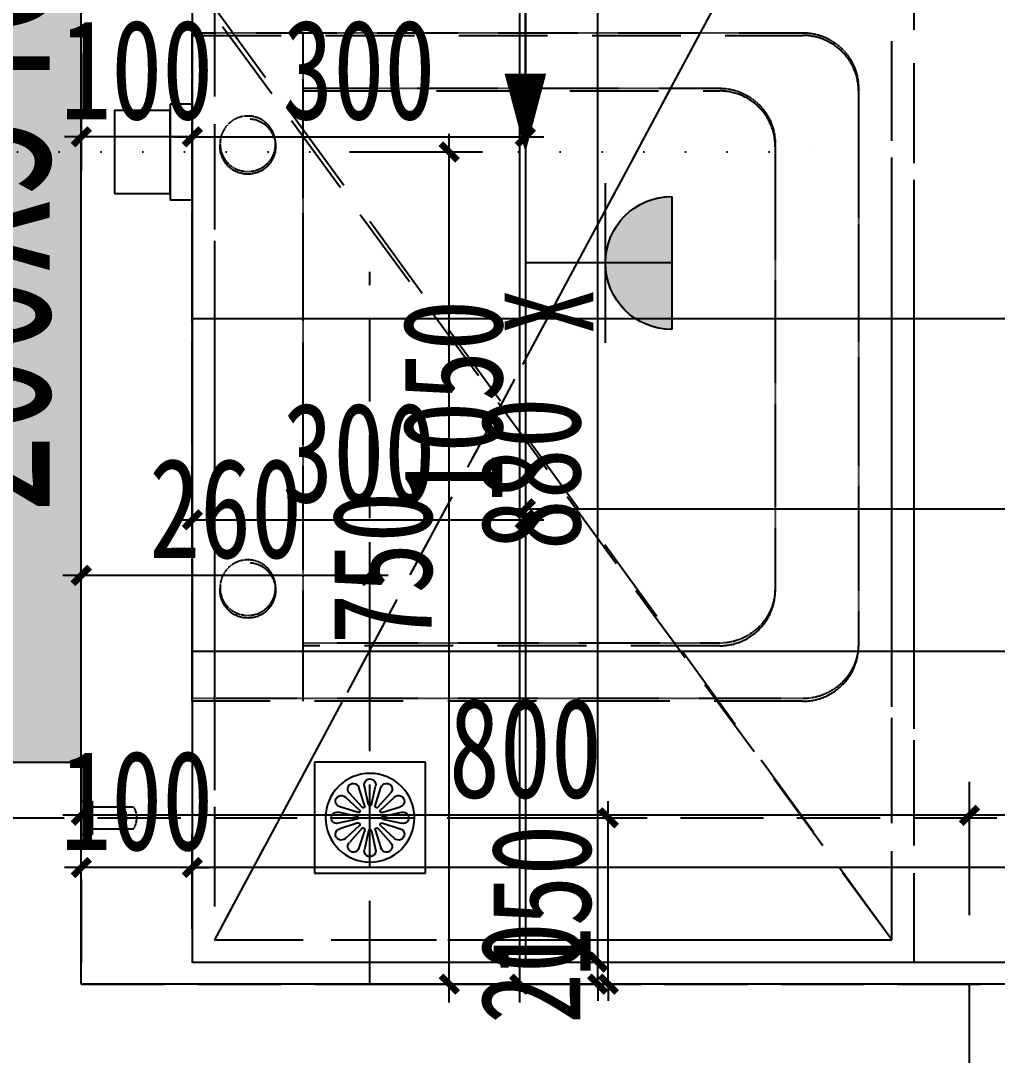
# Model space of a CAD drawing. Header units: millimetres. Extents: x -297 to 39764, y -29258 to 20315.
# Drawn here: x 10523 to 11403, y 2648 to 3581 of the extents above; entities that cross this region are included whole.
import ezdxf

# ---------------------------------------------------------------- set-up
doc = ezdxf.new("R2010")
doc.units = ezdxf.units.MM
for name, pattern in [('_DASH', [0.6, 0.4, -0.2]), ('DASH', [0.35, 0.25, -0.1]), ('DOT2', [0.125, 0, -0.125])]:
    doc.linetypes.add(name, pattern=pattern)
doc.layers.get('Defpoints').update_dxf_attribs({"color": 250})
for name, color, linetype in [('.-P平面尺寸', 30, 'DASH'), ('.-P建筑梁位', 4, 'Continuous'), ('.J-给排水', 210, 'Continuous'), ('.P-墙体尺寸标注', 252, 'Continuous'), ('.P-家具虚线层', 250, 'Continuous'), ('.P-装饰轮廓', 180, 'Continuous'), ('.PC-天花造型', 163, 'Continuous'), ('.PF-上下水尺寸标注', 252, 'Continuous'), ('.PF-地漏', 30, 'Continuous'), ('.PF-地面尺寸标注', 252, 'Continuous'), ('.PF-地面轮廓细线', 75, 'Continuous'), ('.PF-墙体及上下水图中虚线层', 14, 'DASH'), ('.PF-活动家具', 141, 'Continuous'), ('.P完成面尺寸', 180, 'Continuous'), ('.ZD-开关', 43, 'Continuous'), ('.ZD-强电插座', 43, 'Continuous'), ('.ZD-插座标注', 252, 'Continuous'), ('.ZD-插座虚线层', 214, 'DASH'), ('.ZD-点位引线', 1, 'Continuous'), ('A-Wall', 2, 'Continuous'), ('WINDOW', 4, 'Continuous'), ('Y-移动家具', 141, 'Continuous')]:
    doc.layers.add(name, color=color, linetype=linetype)
doc.styles.add('宋体', font='', dxfattribs={"width": 0.7, "height": 5})
doc.styles.add('文字样式', font='', dxfattribs={"width": 0.75})
doc.styles.get('宋体').set_extended_font_data('SimSun')
doc.styles.get('文字样式').set_extended_font_data('SimSun')
doc.dimstyles.new('西安1-40（内部尺寸）', dxfattribs={"dimscale": 30, "dimtxt": 3, "dimasz": 0.5, "dimexe": 1, "dimexo": 1, "dimgap": 0.5, "dimtad": 1, "dimdec": 0, "dimrnd": 5, "dimtxsty": '文字样式', "dimblk": 'ARCHTICK', "dimcen": 1, "dimdle": 0.55, "dimclrd": 252, "dimclre": 252, "dimclrt": 30, "dimadec": 0, "dimazin": 0, "dimtfac": 1, "dimtdec": 0, "dimtix": 1, "dimtmove": 2, "dimatfit": 3, "dimfxl": 5, "dimfxlon": 1, "dimarcsym": 0})

# ---------------------------------------------------------------- blocks, each defined once
blk = doc.blocks.new('hyjyjjjjjjj')
at = {"layer": '.P-家具虚线层', "color": 250, "linetype": '_DASH', "ltscale": 200}
for p, q in [((31327.51, 2732.51, 0), (31327.51, 3912.51, 0)), ((31307.51, 3892.51, 0), (30697.51, 2752.51, 0)), ((31307.51, 2752.51, 0), (30697.51, 3592.51, 0)), ((30677.51, 2967.52, 0), (30677.51, 3567.52, 0)), ((30677.51, 3567.52, 0), (31227.51, 3567.52, 0)), ((30777.51, 2967.52, 0), (30777.51, 3567.52, 0)), ((30777.51, 3517.52, 0), (31152.51, 3517.52, 0)), ((31277.51, 3517.52, 0), (31277.51, 3017.52, 0)), ((31202.51, 3467.52, 0), (31202.51, 3067.52, 0)), ((31152.51, 3017.52, 0), (30777.51, 3017.52, 0)), ((31227.51, 2967.52, 0), (30677.51, 2967.52, 0)), ((30677.51, 2732.51, 0), (31327.51, 2732.51, 0))]:
    blk.add_line(p, q, dxfattribs=at)
at = {"layer": '.P-家具虚线层', "color": 250, "linetype": '_DASH', "ltscale": 200, "elevation": 0}
blk.add_lwpolyline([(31327.51, 3912.51), (30977.51, 3912.51), (30977.51, 3612.51), (30677.51, 3612.51), (30677.51, 2732.51)], dxfattribs=at)
blk.add_lwpolyline([(30697.51, 3592.51), (30697.51, 2752.51), (31307.51, 2752.51), (31307.51, 3892.51), (30997.51, 3892.51), (30997.51, 3592.51)], close=True, dxfattribs=at)
at = {"layer": '.P-家具虚线层', "color": 250, "linetype": '_DASH', "ltscale": 200}
for centre in [(30727.51, 3467.52, 0), (30727.51, 3067.52, 0)]:
    blk.add_circle(centre, 25, dxfattribs=at)
for centre, start, end in [((31227.51, 3517.52, 0), 0.00002, 90.00002), ((31152.51, 3467.52, 0), 0.00002, 90.00002), ((31152.51, 3067.52, 0), 270.00002, 0.00002), ((31227.51, 3017.52, 0), 270.00002, 0.00002)]:
    blk.add_arc(centre, 50, start, end, dxfattribs=at)
blk = doc.blocks.new('*U65')
at = {"layer": 'Y-移动家具', "linetype": 'DASH', "ltscale": 0.5}
for p, q in [((165023.65, 116608.78), (164423.65, 116608.78)), ((164423.65, 116608.78), (164423.65, 116058.78)), ((165023.65, 116058.78), (165023.65, 116608.78)), ((165023.65, 116508.78), (164423.65, 116508.78)), ((164473.65, 116008.78), (164973.65, 116008.78))]:
    blk.add_line(p, q, dxfattribs=at)
at = {"layer": 'Y-移动家具', "color": 250, "linetype": 'DASH', "ltscale": 0.5}
for p, q in [((164473.65, 116508.78), (164473.65, 116133.78)), ((164973.65, 116133.78), (164973.65, 116508.78)), ((164523.65, 116083.78), (164923.65, 116083.78))]:
    blk.add_line(p, q, dxfattribs=at)
for centre in [(164523.65, 116558.78), (164923.65, 116558.78)]:
    blk.add_circle(centre, 25, dxfattribs=at)
for centre, start, end in [((164523.65, 116133.78), 180, 270), ((164923.65, 116133.78), 270, 0)]:
    blk.add_arc(centre, 50, start, end, dxfattribs=at)
at = {"layer": 'Y-移动家具', "linetype": 'DASH', "ltscale": 0.5}
for centre, start, end in [((164473.65, 116058.78), 180, 270), ((164973.65, 116058.78), 270, 0)]:
    blk.add_arc(centre, 50, start, end, dxfattribs=at)
blk = doc.blocks.new('地漏')
at = {"layer": '.PF-地漏'}
for p, q in [((-50, -50), (-50, 50)), ((-50, 50), (50, 50)), ((-50, -50), (-50, 50)), ((-50, 50), (50, 50)), ((50, 50), (50, -50)), ((50, 50), (50, -50)), ((50, -50), (-50, -50)), ((50, -50), (-50, -50))]:
    blk.add_line(p, q, dxfattribs=at)
at = {"layer": '.PF-地漏', "color": 251}
for p, q in [((-1.29, 11.65), (-5, 28.48)), ((-1.29, 11.65), (-5, 28.48)), ((1.29, 11.65), (5, 28.48)), ((1.29, 11.65), (5, 28.48)), ((-6.95, 9.44), (-18.57, 22.17)), ((-6.95, 9.44), (-18.57, 22.17)), ((-4.71, 10.74), (-9.91, 27.17)), ((-4.71, 10.74), (-9.91, 27.17)), ((4.71, 10.74), (9.91, 27.17)), ((4.71, 10.74), (9.91, 27.17)), ((6.95, 9.44), (18.57, 22.17)), ((6.95, 9.44), (18.57, 22.17)), ((-10.74, 4.71), (-27.17, 9.91)), ((-10.74, 4.71), (-27.17, 9.91)), ((-9.44, 6.95), (-22.17, 18.57)), ((-9.44, 6.95), (-22.17, 18.57)), ((9.44, 6.95), (22.17, 18.57)), ((9.44, 6.95), (22.17, 18.57)), ((10.74, 4.71), (27.17, 9.91)), ((10.74, 4.71), (27.17, 9.91)), ((-11.65, 1.29), (-28.48, 5)), ((-11.65, 1.29), (-28.48, 5)), ((11.65, 1.29), (28.48, 5)), ((11.65, 1.29), (28.48, 5)), ((-11.65, -1.29), (-28.48, -5)), ((-11.65, -1.29), (-28.48, -5)), ((-10.74, -4.71), (-27.17, -9.91)), ((-10.74, -4.71), (-27.17, -9.91)), ((-9.44, -6.95), (-22.17, -18.57)), ((-9.44, -6.95), (-22.17, -18.57)), ((9.44, -6.95), (22.17, -18.57)), ((9.44, -6.95), (22.17, -18.57)), ((10.74, -4.71), (27.17, -9.91)), ((10.74, -4.71), (27.17, -9.91)), ((11.65, -1.29), (28.48, -5)), ((11.65, -1.29), (28.48, -5)), ((-6.95, -9.44), (-18.57, -22.17)), ((-6.95, -9.44), (-18.57, -22.17)), ((-4.71, -10.74), (-9.91, -27.17)), ((-4.71, -10.74), (-9.91, -27.17)), ((-1.29, -11.65), (-5, -28.48)), ((-1.29, -11.65), (-5, -28.48)), ((1.29, -11.65), (5, -28.48)), ((1.29, -11.65), (5, -28.48)), ((4.71, -10.74), (9.91, -27.17)), ((4.71, -10.74), (9.91, -27.17)), ((6.95, -9.44), (18.57, -22.17)), ((6.95, -9.44), (18.57, -22.17))]:
    blk.add_line(p, q, dxfattribs=at)
blk.add_circle((0, 0), 40, dxfattribs=at)
blk.add_circle((0, 0), 40, dxfattribs=at)
for centre, radius, start, end in [((-14.91, 25.83), 5.18, 14.99947, 225), ((-14.91, 25.83), 5.18, 14.99947, 225), ((0, 29.82), 5.18, 344.99947, 195), ((0, 29.82), 5.18, 344.99947, 195), ((14.91, 25.83), 5.18, 314.99947, 165), ((14.91, 25.83), 5.18, 314.99947, 165), ((-25.83, 14.91), 5.18, 44.99947, 255), ((-25.83, 14.91), 5.18, 44.99947, 255), ((25.83, 14.91), 5.18, 284.99947, 135), ((25.83, 14.91), 5.18, 284.99947, 135), ((-6, 10.39), 1.34, 225, 15.00093), ((-6, 10.39), 1.34, 225, 15.00093), ((0, 12), 1.34, 195, 345.00093), ((0, 12), 1.34, 195, 345.00093), ((6, 10.39), 1.34, 165, 315.00093), ((6, 10.39), 1.34, 165, 315.00093), ((-29.82, 0), 5.18, 74.99947, 285), ((-29.82, 0), 5.18, 74.99947, 285), ((-12, 0), 1.34, 285, 75.00093), ((-12, 0), 1.34, 285, 75.00093), ((-10.39, 6), 1.34, 255, 45.00093), ((-10.39, 6), 1.34, 255, 45.00093), ((10.39, 6), 1.34, 135, 285.00093), ((10.39, 6), 1.34, 135, 285.00093), ((12, 0), 1.34, 105, 255.00093), ((12, 0), 1.34, 105, 255.00093), ((29.82, 0), 5.18, 254.99947, 105), ((29.82, 0), 5.18, 254.99947, 105), ((-10.39, -6), 1.34, 315, 105.00093), ((-10.39, -6), 1.34, 315, 105.00093), ((-6, -10.39), 1.34, 345, 135.00093), ((-6, -10.39), 1.34, 345, 135.00093), ((6, -10.39), 1.34, 45, 195.00093), ((6, -10.39), 1.34, 45, 195.00093), ((10.39, -6), 1.34, 75, 225.00093), ((10.39, -6), 1.34, 75, 225.00093), ((-25.83, -14.91), 5.18, 104.99947, 315), ((-25.83, -14.91), 5.18, 104.99947, 315), ((0, -12), 1.34, 15, 165.00093), ((0, -12), 1.34, 15, 165.00093), ((25.83, -14.91), 5.18, 224.99947, 75), ((25.83, -14.91), 5.18, 224.99947, 75), ((-14.91, -25.83), 5.18, 134.99947, 345), ((-14.91, -25.83), 5.18, 134.99947, 345), ((14.91, -25.83), 5.18, 194.99947, 45), ((14.91, -25.83), 5.18, 194.99947, 45), ((0, -29.82), 5.18, 164.99947, 15), ((0, -29.82), 5.18, 164.99947, 15)]:
    blk.add_arc(centre, radius, start, end, dxfattribs=at)
blk = doc.blocks.new('_ArchTick')
at = {"color": 0, "linetype": 'ByBlock', "const_width": 0.4}
blk.add_lwpolyline([(-0.5, -0.5), (0.5, 0.5)], dxfattribs=at)
blk = doc.blocks.new('*D413')
at = {"layer": '.P-墙体尺寸标注', "color": 252, "linetype": 'ByBlock', "lineweight": -2, "transparency": 16777216}
for p, q in [((11377.51, 2774.78), (11377.51, 2894.78)), ((17227.51, 2774.78), (17227.51, 2894.78)), ((17244.01, 2864.78), (11361.01, 2864.78))]:
    blk.add_line(p, q, dxfattribs=at)
at = {"layer": 'Defpoints', "color": 0, "linetype": 'ByBlock', "transparency": 16777216}
for p in [(11377.51, 2864.78), (11377.51, 2712.51, 0), (17227.51, 2712.51, 0)]:
    blk.add_point(p, dxfattribs=at)
at = {"layer": '.P-墙体尺寸标注', "color": 252, "linetype": 'ByBlock', "lineweight": -2, "transparency": 16777216, "xscale": 15, "yscale": 15, "zscale": 15, "rotation": 180}
blk.add_blockref('_ArchTick', (11377.51, 2864.78), dxfattribs=at)
at = {"layer": '.P-墙体尺寸标注', "color": 252, "linetype": 'ByBlock', "lineweight": -2, "transparency": 16777216, "xscale": 15, "yscale": 15, "zscale": 15}
blk.add_blockref('_ArchTick', (17227.51, 2864.78), dxfattribs=at)
at = {"layer": '.P-墙体尺寸标注', "color": 30, "linetype": 'ByBlock', "transparency": 16777216, "insert": (14302.51, 2924.78), "char_height": 90, "attachment_point": 5, "style": '文字样式'}
blk.add_mtext('5850', dxfattribs=at)
blk = doc.blocks.new('*D414')
at = {"layer": '.P-墙体尺寸标注', "color": 252, "linetype": 'ByBlock', "lineweight": -2, "transparency": 16777216}
for p, q in [((10577.51, 2774.78), (10577.51, 2894.78)), ((11377.51, 2774.78), (11377.51, 2894.78)), ((11394.01, 2864.78), (10561.01, 2864.78))]:
    blk.add_line(p, q, dxfattribs=at)
at = {"layer": 'Defpoints', "color": 0, "linetype": 'ByBlock', "transparency": 16777216}
for p in [(10577.51, 2864.78), (10577.51, 2712.51, 0), (11377.51, 2712.51, 0)]:
    blk.add_point(p, dxfattribs=at)
at = {"layer": '.P-墙体尺寸标注', "color": 252, "linetype": 'ByBlock', "lineweight": -2, "transparency": 16777216, "xscale": 15, "yscale": 15, "zscale": 15, "rotation": 180}
blk.add_blockref('_ArchTick', (10577.51, 2864.78), dxfattribs=at)
at = {"layer": '.P-墙体尺寸标注', "color": 252, "linetype": 'ByBlock', "lineweight": -2, "transparency": 16777216, "xscale": 15, "yscale": 15, "zscale": 15}
blk.add_blockref('_ArchTick', (11377.51, 2864.78), dxfattribs=at)
at = {"layer": '.P-墙体尺寸标注', "color": 30, "linetype": 'ByBlock', "transparency": 16777216, "insert": (10977.51, 2924.78), "char_height": 90, "attachment_point": 5, "style": '文字样式'}
blk.add_mtext('800', dxfattribs=at)
blk = doc.blocks.new('*D415')
at = {"layer": '.P-墙体尺寸标注', "color": 252, "linetype": 'ByBlock', "lineweight": -2, "transparency": 16777216}
for p, q in [((10972.4, 2696.01), (10972.4, 3779.01)), ((10882.4, 3762.51), (11002.4, 3762.51)), ((10882.4, 2712.51), (11002.4, 2712.51))]:
    blk.add_line(p, q, dxfattribs=at)
at = {"layer": 'Defpoints', "color": 0, "linetype": 'ByBlock', "transparency": 16777216}
for p in [(10759.36, 3762.51, 0), (10972.4, 3762.51), (10759.36, 2712.51, 0)]:
    blk.add_point(p, dxfattribs=at)
at = {"layer": '.P-墙体尺寸标注', "color": 252, "linetype": 'ByBlock', "lineweight": -2, "transparency": 16777216, "xscale": 15, "yscale": 15, "zscale": 15}
for p, rotation in [((10972.4, 3762.51), 90), ((10972.4, 2712.51), 270)]:
    blk.add_blockref('_ArchTick', p, dxfattribs=dict(at, rotation=rotation))
at = {"layer": '.P-墙体尺寸标注', "color": 30, "linetype": 'ByBlock', "transparency": 16777216, "insert": (10912.4, 3237.51), "char_height": 90, "attachment_point": 5, "rotation": 90, "style": '文字样式'}
blk.add_mtext('1050', dxfattribs=at)
blk = doc.blocks.new('接线盒01')
at = {"layer": '.ZD-开关', "color": 6, "linetype": 'ByBlock', "ltscale": 0.1}
for points in [[(0, -37.5), (50, -37.5), (50, 37.5), (0, 37.5)], [(50, 43), (50, -43), (70, -43), (70, 43)]]:
    blk.add_lwpolyline(points, close=True, dxfattribs=at)
blk = doc.blocks.new('墙面强电插座')
at = {"linetype": 'ByBlock'}
h = blk.add_hatch(color=256, dxfattribs=at)
h.dxf.hatch_style = 1
h.paths.add_polyline_path([(0, 120, 0.414214), (100, 220), (0, 220)])
h.paths.add_polyline_path([(0, 220), (-100, 220, 0.414214), (0, 120)])
blk.add_line((100, 220), (-100, 220), dxfattribs=at)
for p, q in [((0, 220), (0, 0)), ((-120, 120), (120, 120))]:
    blk.add_line(p, q)
at = {"const_width": 2}
for points in [[(0, 0), (0, 220)], [(-120, 120), (120, 120)]]:
    blk.add_lwpolyline(points, dxfattribs=at)
at = {"linetype": 'ByBlock'}
blk.add_arc((0, 220), 100, 180, 0, dxfattribs=at)
blk = doc.blocks.new('剃须插座')
at = {"linetype": 'ByBlock', "xscale": -0.015, "yscale": 0.015, "zscale": 0.015}
blk.add_blockref('墙面强电插座', (245180.427, 64464.894), dxfattribs=at)
at = {"linetype": 'ByBlock', "style": '文字样式', "width": 0.75}
blk.add_attdef('T', (245180.932, 64464.714), '', height=2, dxfattribs=at)
blk = doc.blocks.new('*D634')
at = {"layer": '.ZD-插座标注', "color": 252, "linetype": 'ByBlock', "lineweight": -2, "transparency": 16777216}
for p, q in [((10908.95, 2696.01), (10908.95, 3479.01)), ((10818.95, 3462.51), (10938.95, 3462.51)), ((10818.95, 2712.51), (10938.95, 2712.51))]:
    blk.add_line(p, q, dxfattribs=at)
at = {"layer": 'Defpoints', "color": 0, "linetype": 'ByBlock', "transparency": 16777216}
for p in [(10657.51, 3462.51, 0), (10908.95, 3462.51), (10577.51, 2712.51, 0)]:
    blk.add_point(p, dxfattribs=at)
at = {"layer": '.ZD-插座标注', "color": 252, "linetype": 'ByBlock', "lineweight": -2, "transparency": 16777216, "xscale": 15, "yscale": 15, "zscale": 15}
for p, rotation in [((10908.95, 3462.51), 90), ((10908.95, 2712.51), 270)]:
    blk.add_blockref('_ArchTick', p, dxfattribs=dict(at, rotation=rotation))
at = {"layer": '.ZD-插座标注', "color": 30, "linetype": 'ByBlock', "transparency": 16777216, "insert": (10848.95, 3087.51), "char_height": 90, "attachment_point": 5, "rotation": 90, "style": '文字样式'}
blk.add_mtext('750', dxfattribs=at)
blk = doc.blocks.new('给水')
at = {"layer": '.J-给排水', "linetype": 'DASH', "ltscale": 0.2}
for p, q in [((355305.71, 133885.6), (355315.71, 133885.6)), ((355305.71, 133885.6), (355305.71, 133855.6)), ((355315.71, 133885.6), (355315.71, 133855.6)), ((355315.71, 133880.6), (355352.65, 133880.6)), ((355315.71, 133860.6), (355352.65, 133860.6)), ((355305.71, 133855.6), (355315.71, 133855.6))]:
    blk.add_line(p, q, dxfattribs=at)
at = {"layer": '.J-给排水', "color": 251, "linetype": 'DASH', "ltscale": 0.2, "extrusion": (0, 0, -1)}
blk.add_ellipse((355340.17, 133870.6), major_axis=(0, 11.7), ratio=0.544014, start_param=0.54648, end_param=2.595113, dxfattribs=at)
at = {"layer": '.J-给排水', "linetype": 'DASH', "ltscale": 0.2, "extrusion": (0, 0, -1)}
blk.add_ellipse((355349.34, 133870.6), major_axis=(0, 11.7), ratio=0.544014, start_param=0.54648, end_param=2.595113, dxfattribs=at)
blk = doc.blocks.new('*D673')
at = {"layer": '.PF-上下水尺寸标注', "color": 252, "linetype": 'ByBlock', "lineweight": -2, "transparency": 16777216}
for p, q in [((10577.51, 2990.91), (10577.51, 3110.91)), ((10837.51, 2990.91), (10837.51, 3110.91)), ((10854.01, 3080.91), (10561.01, 3080.91))]:
    blk.add_line(p, q, dxfattribs=at)
at = {"layer": 'Defpoints', "color": 0, "linetype": 'ByBlock', "transparency": 16777216}
for p in [(10577.51, 3080.91), (10577.51, 2712.51, 0), (10837.51, 2712.51, 0)]:
    blk.add_point(p, dxfattribs=at)
at = {"layer": '.PF-上下水尺寸标注', "color": 252, "linetype": 'ByBlock', "lineweight": -2, "transparency": 16777216, "xscale": 15, "yscale": 15, "zscale": 15, "rotation": 180}
blk.add_blockref('_ArchTick', (10577.51, 3080.91), dxfattribs=at)
at = {"layer": '.PF-上下水尺寸标注', "color": 252, "linetype": 'ByBlock', "lineweight": -2, "transparency": 16777216, "xscale": 15, "yscale": 15, "zscale": 15}
blk.add_blockref('_ArchTick', (10837.51, 3080.91), dxfattribs=at)
at = {"layer": '.PF-上下水尺寸标注', "color": 30, "linetype": 'ByBlock', "transparency": 16777216, "insert": (10707.51, 3140.91), "char_height": 90, "attachment_point": 5, "style": '文字样式'}
blk.add_mtext('260', dxfattribs=at)
blk = doc.blocks.new('*D674')
at = {"layer": '.PF-上下水尺寸标注', "color": 252, "linetype": 'ByBlock', "lineweight": -2, "transparency": 16777216}
for p, q in [((11052.13, 2862.51), (11052.13, 2877.51)), ((10962.13, 2862.51), (11082.13, 2862.51)), ((11052.13, 2712.51), (11052.13, 2862.51)), ((10962.13, 2712.51), (11082.13, 2712.51)), ((11052.13, 2712.51), (11052.13, 2697.51))]:
    blk.add_line(p, q, dxfattribs=at)
at = {"layer": 'Defpoints', "color": 0, "linetype": 'ByBlock', "transparency": 16777216}
for p in [(10837.51, 2862.51, 0), (11052.13, 2862.51), (10837.51, 2712.51, 0)]:
    blk.add_point(p, dxfattribs=at)
at = {"layer": '.PF-上下水尺寸标注', "color": 252, "linetype": 'ByBlock', "lineweight": -2, "transparency": 16777216, "xscale": 15, "yscale": 15, "zscale": 15}
for p, rotation in [((11052.13, 2862.51), 270), ((11052.13, 2712.51), 90)]:
    blk.add_blockref('_ArchTick', p, dxfattribs=dict(at, rotation=rotation))
at = {"layer": '.PF-上下水尺寸标注', "color": 30, "linetype": 'ByBlock', "transparency": 16777216, "insert": (10992.13, 2787.51), "char_height": 90, "attachment_point": 5, "rotation": 90, "style": '文字样式'}
blk.add_mtext('150', dxfattribs=at)
blk = doc.blocks.new('*D1135')
at = {"layer": '.-P平面尺寸', "color": 252, "linetype": 'ByBlock', "lineweight": -2, "transparency": 16777216}
for p, q in [((11207.51, 391.94), (11207.51, 211.94)), ((10607.51, 91.94), (10607.51, 271.94)), ((11224.01, 241.94), (10591.01, 241.94))]:
    blk.add_line(p, q, dxfattribs=at)
at = {"layer": 'Defpoints', "color": 0, "linetype": 'ByBlock', "transparency": 16777216}
for p in [(11207.51, 13220.01, 0), (10607.51, 241.94), (10607.51, 0, 0)]:
    blk.add_point(p, dxfattribs=at)
at = {"layer": '.-P平面尺寸', "color": 252, "linetype": 'ByBlock', "lineweight": -2, "transparency": 16777216, "xscale": 15, "yscale": 15, "zscale": 15, "rotation": 180}
blk.add_blockref('_ArchTick', (10607.51, 241.94), dxfattribs=at)
at = {"layer": '.-P平面尺寸', "color": 252, "linetype": 'ByBlock', "lineweight": -2, "transparency": 16777216, "xscale": 15, "yscale": 15, "zscale": 15}
blk.add_blockref('_ArchTick', (11207.51, 241.94), dxfattribs=at)
at = {"layer": '.-P平面尺寸', "color": 30, "linetype": 'ByBlock', "transparency": 16777216, "insert": (10907.51, 301.94), "char_height": 90, "attachment_point": 5, "style": '文字样式'}
blk.add_mtext('600', dxfattribs=at)
blk = doc.blocks.new('*D1402')
at = {"layer": '.P完成面尺寸', "color": 252, "linetype": 'ByBlock', "lineweight": -2, "transparency": 16777216}
for p, q in [((11042.64, 2732.51), (11042.64, 2747.51)), ((10967.64, 2732.51), (11072.64, 2732.51)), ((11042.64, 2712.51), (11042.64, 2732.51)), ((10967.64, 2712.51), (11072.64, 2712.51)), ((11042.64, 2712.51), (11042.64, 2697.51))]:
    blk.add_line(p, q, dxfattribs=at)
at = {"layer": 'Defpoints', "color": 0, "linetype": 'ByBlock', "transparency": 16777216}
for p in [(10673.51, 2732.51, 0), (11042.64, 2732.51), (10673.51, 2712.51, 0)]:
    blk.add_point(p, dxfattribs=at)
at = {"layer": '.P完成面尺寸', "color": 252, "linetype": 'ByBlock', "lineweight": -2, "transparency": 16777216, "xscale": 15, "yscale": 15, "zscale": 15}
for p, rotation in [((11042.64, 2732.51), 270), ((11042.64, 2712.51), 90)]:
    blk.add_blockref('_ArchTick', p, dxfattribs=dict(at, rotation=rotation))
at = {"layer": '.P完成面尺寸', "color": 30, "linetype": 'ByBlock', "transparency": 16777216, "insert": (10982.64, 2722.51), "char_height": 90, "attachment_point": 5, "rotation": 90, "style": '文字样式'}
blk.add_mtext('20', dxfattribs=at)
blk = doc.blocks.new('*D1403')
at = {"layer": '.P完成面尺寸', "color": 252, "linetype": 'ByBlock', "lineweight": -2, "transparency": 16777216}
for p, q in [((11042.64, 2716.01), (11042.64, 3629.01)), ((11007.51, 3612.51), (11072.64, 3612.51)), ((10967.64, 2732.51), (11072.64, 2732.51))]:
    blk.add_line(p, q, dxfattribs=at)
at = {"layer": 'Defpoints', "color": 0, "linetype": 'ByBlock', "transparency": 16777216}
for p in [(10977.51, 3612.51, 0), (11042.64, 3612.51), (0, 2732.51, 0)]:
    blk.add_point(p, dxfattribs=at)
at = {"layer": '.P完成面尺寸', "color": 252, "linetype": 'ByBlock', "lineweight": -2, "transparency": 16777216, "xscale": 15, "yscale": 15, "zscale": 15}
for p, rotation in [((11042.64, 3612.51), 90), ((11042.64, 2732.51), 270)]:
    blk.add_blockref('_ArchTick', p, dxfattribs=dict(at, rotation=rotation))
at = {"layer": '.P完成面尺寸', "color": 30, "linetype": 'ByBlock', "transparency": 16777216, "insert": (10982.64, 3172.51), "char_height": 90, "attachment_point": 5, "rotation": 90, "style": '文字样式'}
blk.add_mtext('880', dxfattribs=at)
blk = doc.blocks.new('*D1406')
at = {"layer": '.P完成面尺寸', "color": 252, "linetype": 'ByBlock', "lineweight": -2, "transparency": 16777216}
for p, q in [((10677.51, 3551.18), (10677.51, 3446.18)), ((10977.51, 3551.18), (10977.51, 3446.18)), ((10661.01, 3476.18), (10994.01, 3476.18))]:
    blk.add_line(p, q, dxfattribs=at)
at = {"layer": 'Defpoints', "color": 0, "linetype": 'ByBlock', "transparency": 16777216}
for p in [(10677.51, 3612.51, 0), (10977.51, 3612.51, 0), (10977.51, 3476.18)]:
    blk.add_point(p, dxfattribs=at)
at = {"layer": '.P完成面尺寸', "color": 252, "linetype": 'ByBlock', "lineweight": -2, "transparency": 16777216, "xscale": 15, "yscale": 15, "zscale": 15, "rotation": 180}
blk.add_blockref('_ArchTick', (10677.51, 3476.18), dxfattribs=at)
at = {"layer": '.P完成面尺寸', "color": 252, "linetype": 'ByBlock', "lineweight": -2, "transparency": 16777216, "xscale": 15, "yscale": 15, "zscale": 15}
blk.add_blockref('_ArchTick', (10977.51, 3476.18), dxfattribs=at)
at = {"layer": '.P完成面尺寸', "color": 30, "linetype": 'ByBlock', "transparency": 16777216, "insert": (10827.51, 3536.18), "char_height": 90, "attachment_point": 5, "style": '文字样式'}
blk.add_mtext('300', dxfattribs=at)
blk = doc.blocks.new('*D1407')
at = {"layer": '.P完成面尺寸', "color": 252, "linetype": 'ByBlock', "lineweight": -2, "transparency": 16777216}
for p, q in [((10577.51, 3551.18), (10577.51, 3446.18)), ((10677.51, 3551.18), (10677.51, 3446.18)), ((10577.51, 3476.18), (10562.51, 3476.18)), ((10677.51, 3476.18), (10577.51, 3476.18)), ((10677.51, 3476.18), (10692.51, 3476.18))]:
    blk.add_line(p, q, dxfattribs=at)
at = {"layer": 'Defpoints', "color": 0, "linetype": 'ByBlock', "transparency": 16777216}
for p in [(10577.51, 3612.51, 0), (10677.51, 3612.51, 0), (10577.51, 3476.18)]:
    blk.add_point(p, dxfattribs=at)
at = {"layer": '.P完成面尺寸', "color": 252, "linetype": 'ByBlock', "lineweight": -2, "transparency": 16777216, "xscale": 15, "yscale": 15, "zscale": 15}
blk.add_blockref('_ArchTick', (10577.51, 3476.18), dxfattribs=at)
at = {"layer": '.P完成面尺寸', "color": 252, "linetype": 'ByBlock', "lineweight": -2, "transparency": 16777216, "xscale": 15, "yscale": 15, "zscale": 15, "rotation": 180}
blk.add_blockref('_ArchTick', (10677.51, 3476.18), dxfattribs=at)
at = {"layer": '.P完成面尺寸', "color": 30, "linetype": 'ByBlock', "transparency": 16777216, "insert": (10627.51, 3536.18), "char_height": 90, "attachment_point": 5, "style": '文字样式'}
blk.add_mtext('100', dxfattribs=at)
blk = doc.blocks.new('*D1409')
at = {"layer": '.P完成面尺寸', "color": 252, "linetype": 'ByBlock', "lineweight": -2, "transparency": 16777216}
for p, q in [((10677.51, 2762.51), (10677.51, 2847.64)), ((17377.51, 2762.51), (17377.51, 2847.64)), ((17394.01, 2817.64), (10661.01, 2817.64))]:
    blk.add_line(p, q, dxfattribs=at)
at = {"layer": 'Defpoints', "color": 0, "linetype": 'ByBlock', "transparency": 16777216}
for p in [(10677.51, 2817.64), (10677.51, 2732.51, 0), (17377.51, 2732.51, 0)]:
    blk.add_point(p, dxfattribs=at)
at = {"layer": '.P完成面尺寸', "color": 252, "linetype": 'ByBlock', "lineweight": -2, "transparency": 16777216, "xscale": 15, "yscale": 15, "zscale": 15, "rotation": 180}
blk.add_blockref('_ArchTick', (10677.51, 2817.64), dxfattribs=at)
at = {"layer": '.P完成面尺寸', "color": 252, "linetype": 'ByBlock', "lineweight": -2, "transparency": 16777216, "xscale": 15, "yscale": 15, "zscale": 15}
blk.add_blockref('_ArchTick', (17377.51, 2817.64), dxfattribs=at)
at = {"layer": '.P完成面尺寸', "color": 30, "linetype": 'ByBlock', "transparency": 16777216, "insert": (14027.51, 2877.64), "char_height": 90, "attachment_point": 5, "style": '文字样式'}
blk.add_mtext('6700', dxfattribs=at)
blk = doc.blocks.new('*D1410')
at = {"layer": '.P完成面尺寸', "color": 252, "linetype": 'ByBlock', "lineweight": -2, "transparency": 16777216}
for p, q in [((10577.51, 2742.64), (10577.51, 2847.64)), ((10677.51, 2762.51), (10677.51, 2847.64)), ((10577.51, 2817.64), (10562.51, 2817.64)), ((10677.51, 2817.64), (10577.51, 2817.64)), ((10677.51, 2817.64), (10692.51, 2817.64))]:
    blk.add_line(p, q, dxfattribs=at)
at = {"layer": 'Defpoints', "color": 0, "linetype": 'ByBlock', "transparency": 16777216}
for p in [(10577.51, 2817.64), (10677.51, 2732.51, 0), (10577.51, 2712.51, 0)]:
    blk.add_point(p, dxfattribs=at)
at = {"layer": '.P完成面尺寸', "color": 252, "linetype": 'ByBlock', "lineweight": -2, "transparency": 16777216, "xscale": 15, "yscale": 15, "zscale": 15}
blk.add_blockref('_ArchTick', (10577.51, 2817.64), dxfattribs=at)
at = {"layer": '.P完成面尺寸', "color": 252, "linetype": 'ByBlock', "lineweight": -2, "transparency": 16777216, "xscale": 15, "yscale": 15, "zscale": 15, "rotation": 180}
blk.add_blockref('_ArchTick', (10677.51, 2817.64), dxfattribs=at)
at = {"layer": '.P完成面尺寸', "color": 30, "linetype": 'ByBlock', "transparency": 16777216, "insert": (10627.51, 2877.64), "char_height": 90, "attachment_point": 5, "style": '文字样式'}
blk.add_mtext('100', dxfattribs=at)
blk = doc.blocks.new('*D1419')
at = {"layer": '.PF-地面轮廓细线', "color": 252, "linetype": 'ByBlock', "lineweight": -2, "transparency": 16777216}
for p, q in [((10677.51, 3206.02), (10677.51, 3101.02)), ((10977.51, 3206.02), (10977.51, 3101.02)), ((10661.01, 3131.02), (10994.01, 3131.02))]:
    blk.add_line(p, q, dxfattribs=at)
at = {"layer": 'Defpoints', "color": 0, "linetype": 'ByBlock', "transparency": 16777216}
for p in [(10977.51, 3322.51, 0), (10677.51, 3312.51, 0), (10977.51, 3131.02)]:
    blk.add_point(p, dxfattribs=at)
at = {"layer": '.PF-地面轮廓细线', "color": 252, "linetype": 'ByBlock', "lineweight": -2, "transparency": 16777216, "xscale": 15, "yscale": 15, "zscale": 15, "rotation": 180}
blk.add_blockref('_ArchTick', (10677.51, 3131.02), dxfattribs=at)
at = {"layer": '.PF-地面轮廓细线', "color": 252, "linetype": 'ByBlock', "lineweight": -2, "transparency": 16777216, "xscale": 15, "yscale": 15, "zscale": 15}
blk.add_blockref('_ArchTick', (10977.51, 3131.02), dxfattribs=at)
at = {"layer": '.PF-地面轮廓细线', "color": 30, "linetype": 'ByBlock', "transparency": 16777216, "insert": (10827.51, 3191.02), "char_height": 90, "attachment_point": 5, "style": '文字样式'}
blk.add_mtext('300', dxfattribs=at)
blk = doc.blocks.new('*D1420')
at = {"layer": '.PF-地面轮廓细线', "color": 252, "linetype": 'ByBlock', "lineweight": -2, "transparency": 16777216}
for p, q in [((10977.51, 3216.02), (10977.51, 3111.02)), ((16977.51, 3216.02), (16977.51, 3111.02)), ((10961.01, 3141.02), (16994.01, 3141.02))]:
    blk.add_line(p, q, dxfattribs=at)
at = {"layer": 'Defpoints', "color": 0, "linetype": 'ByBlock', "transparency": 16777216}
for p in [(10977.51, 3322.51, 0), (16977.51, 3322.51, 0), (16977.51, 3141.02)]:
    blk.add_point(p, dxfattribs=at)
at = {"layer": '.PF-地面轮廓细线', "color": 252, "linetype": 'ByBlock', "lineweight": -2, "transparency": 16777216, "xscale": 15, "yscale": 15, "zscale": 15, "rotation": 180}
blk.add_blockref('_ArchTick', (10977.51, 3141.02), dxfattribs=at)
at = {"layer": '.PF-地面轮廓细线', "color": 252, "linetype": 'ByBlock', "lineweight": -2, "transparency": 16777216, "xscale": 15, "yscale": 15, "zscale": 15}
blk.add_blockref('_ArchTick', (16977.51, 3141.02), dxfattribs=at)
at = {"layer": '.PF-地面轮廓细线', "color": 30, "linetype": 'ByBlock', "transparency": 16777216, "insert": (13977.51, 3201.02), "char_height": 90, "attachment_point": 5, "style": '文字样式'}
blk.add_mtext('600*10=6000', dxfattribs=at)
blk = doc.blocks.new('A$C6B75695D')
at = {"layer": '.PF-地面尺寸标注', "ltscale": 0.002}
h = blk.add_hatch(color=200, dxfattribs=at)
h.dxf.hatch_style = 1
edge = h.paths.add_edge_path()
edge.add_arc((0, 0), 16.6, 0, 360)
at = {"layer": '.PF-地面尺寸标注', "color": 200, "ltscale": 0.002}
for p in [(63.47, 0), (0, -63.48)]:
    blk.add_line(p, (0, 0), dxfattribs=at)
for points in [[(120.52, 0, 0, 30, 0), (63.47, 0, 7.5, 7.5, 0)], [(0, -120.52, 0, 30, 0), (0, -63.48, 7.5, 7.5, 0)]]:
    blk.add_lwpolyline(points, format="xyseb", dxfattribs=at)
at = {"layer": '.PF-地面尺寸标注', "color": 200, "ltscale": 0.002, "const_width": 1.12}
for points in [[(0, 0), (68.92, 0)], [(0, -63.48), (0, 0)]]:
    blk.add_lwpolyline(points, dxfattribs=at)
at = {"layer": '.PF-地面尺寸标注', "color": 200, "ltscale": 0.002}
blk.add_circle((0, 0), 16.6, dxfattribs=at)

msp = doc.modelspace()

# ---------------------------------------------------------------- hatches: boundary and pattern name
at = {"layer": 'A-Wall'}
h = msp.add_hatch(dxfattribs=at)
h.set_pattern_fill('钢筋混凝土', color=250, scale=15, pattern_type=2)
h.set_pattern_definition([(45, (-60170.03, -27895.773), (-26.516504, 26.516504), []), (50, (-60170.03, -27895.77), (107.58903, -9.41282), [11.25, -123.75]), (355, (-60170.03, -27895.77), (-20.8127, 112.82882), [9, -99]), (100.4514, (-60161.07, -27896.56), (86.77641, 103.41593), [9.56103, -105.17132]), (46.1842, (-60170.03, -27865.77), (160.08616, -24.82785), [16.875, -185.625]), (96.6356, (-60156.69, -27867.84), (140.1994, 146.11768), [14.34154, -157.75695]), (351.1842, (-60170.03, -27865.77), (140.1993, 146.1178), [13.5, -148.5]), (21, (-60155.03, -27873.27), (89.53606, -60.39283), [11.25, -123.75]), (326, (-60155.03, -27873.27), (36.4973, 108.7725), [9, -99]), (71.4514, (-60147.57, -27878.31), (126.0334, 48.37957), [9.56103, -105.17132]), (37.5, (-60170.03, -27895.773), (1.823978, 49.934078), [0, -97.8, 0, -100.5, 0, -99.375]), (7.5, (-60170.03, -27895.773), (39.46043, 59.161757), [0, -57.3, 0, -95.55, 0, -37.875]), (327.5, (-60203.48, -27895.773), (80.073365, -3.38323), [0, -37.5, 0, -117, 0, -155.25]), (317.5, (-60218.48, -27895.77), (87.477925, 15.01575), [0, -48.75, 0, -77.7, 0, -110.25])])
h.paths.add_polyline_path([(10577.51, 2912.51), (10577.51, 4012.51), (11377.51, 4012.51), (11377.51, 4212.51), (10577.51, 4212.51), (10577.51, 6112.51), (10377.51, 6112.51), (10377.51, 3112.51), (9977.51, 3112.51), (9977.51, 2912.51)])

# ---------------------------------------------------------------- linework, layer by layer
at = {"layer": '.-P建筑梁位', "color": 4, "linetype": 'DASH', "ltscale": 300, "elevation": 0}
msp.add_lwpolyline([(10577.51, 4012.51), (17477.51, 4012.51), (17477.51, 2712.51), (10577.51, 2712.51)], close=True, dxfattribs=at)
msp.add_lwpolyline([(10577.51, 2912.51), (10577.51, 2712.51), (17477.51, 2712.51)], dxfattribs=at)
at = {"layer": '.P-装饰轮廓', "elevation": 0}
msp.add_lwpolyline([(11427.51, 4052.51), (11427.51, 3912.51), (10977.51, 3912.51), (10977.51, 3612.51), (10677.51, 3612.51), (10677.51, 2732.51), (17377.51, 2732.51), (17377.51, 3912.51), (16827.51, 3912.51), (16827.51, 4051.36)], dxfattribs=at)
at = {"layer": '.PC-天花造型', "color": 75}
msp.add_line((10977.51, 3612.51, 0), (10977.51, 2732.51, 0), dxfattribs=at)
at = {"layer": '.PF-地面轮廓细线', "color": 250, "linetype": 'ByBlock'}
for p, q in [((10977.51, 3912.51, 0), (10977.51, 2732.51, 0)), ((10677.51, 3312.51, 0), (17377.51, 3312.51, 0)), ((10677.51, 3012.51, 0), (17377.51, 3012.51, 0))]:
    msp.add_line(p, q, dxfattribs=at)
at = {"layer": '.PF-墙体及上下水图中虚线层', "ltscale": 300}
for p, q in [((10837.51, 2712.51, 0), (10837.51, 3354.61, 0)), ((10487.07, 2862.51, 0), (11668.37, 2862.51, 0))]:
    msp.add_line(p, q, dxfattribs=at)
at = {"layer": '.PF-活动家具', "linetype": 'DASH', "ltscale": 300, "elevation": 0}
msp.add_lwpolyline([(10977.51, 3911.19), (10977.51, 3612.51), (10677.51, 3612.51), (10677.51, 2732.51), (11327.51, 2732.51), (11327.51, 3912.51), (10977.51, 3912.51)], dxfattribs=at)
at = {"layer": '.PF-活动家具', "color": 250, "linetype": 'DASH', "ltscale": 300, "elevation": 0}
for points in [[(11307.51, 3892.51), (10697.51, 2752.51)], [(11307.51, 2752.51), (11307.51, 3892.51), (10997.51, 3892.51), (10997.51, 3592.51), (10697.51, 3592.51), (10697.51, 2752.51), (11307.51, 2752.51)], [(11307.51, 2752.51), (10677.51, 3612.51)]]:
    msp.add_lwpolyline(points, dxfattribs=at)
at = {"layer": '.ZD-插座虚线层', "linetype": 'DOT2', "ltscale": 300}
msp.add_line((10444.9, 3462.51, 0), (11236.63, 3462.51, 0), dxfattribs=at)
at = {"layer": '.ZD-点位引线', "color": 1, "elevation": 0}
msp.add_lwpolyline([(10677.51, 3462.51, 0, 25, 0), (10777.51, 3462.51, 0, 0, 0), (10977.51, 3462.51, 0, 0, 0), (10977.51, 3362.51, 0, 0, 0)], format="xyseb", dxfattribs=at)
at = {"layer": 'A-Wall', "color": 7}
for p, q in [((10577.51, 2712.51, 0), (10577.51, 4012.51, 0)), ((10377.51, 2912.51, 0), (10577.51, 2912.51, 0))]:
    msp.add_line(p, q, dxfattribs=at)
at = {"layer": 'A-Wall', "color": 7, "elevation": 0}
msp.add_lwpolyline([(10577.51, 2512.51), (11377.51, 2512.51), (11377.51, 2712.51), (10577.51, 2712.51)], dxfattribs=at)
at = {"layer": 'WINDOW', "elevation": 0}
msp.add_lwpolyline([(17227.51, 2712.51), (10577.51, 2712.51)], dxfattribs=at)

# ---------------------------------------------------------------- block references
at = {"layer": '.J-给排水', "extrusion": (0, 0, -1), "zscale": -1, "rotation": 180}
msp.add_blockref('给水', (344728.21, 136733.11, 0), dxfattribs=at)
at = {"layer": '.P-家具虚线层', "linetype": 'ByBlock'}
msp.add_blockref('hyjyjjjjjjj', (-20000, 0), dxfattribs=at)
at = {"layer": '.PF-地漏', "xscale": -1, "rotation": 180.0004704492893}
msp.add_blockref('地漏', (10837.51, 2862.51, 0), dxfattribs=at)
at = {"layer": '.PF-地面尺寸标注', "yscale": 1.250000001105326, "zscale": 1.250000001105326}
for p, xscale in [((10977.5, 3612.51, 0), -1.250000001105326), ((10977.51, 3612.51, 0), 1.250000001105326)]:
    msp.add_blockref('A$C6B75695D', p, dxfattribs=dict(at, xscale=xscale))
at = {"layer": '.PF-活动家具', "xscale": -1, "rotation": 90.00002296629543}
msp.add_blockref('*U65', (127286.22, 167993.62, 0), dxfattribs=at)
at = {"layer": '.ZD-开关', "color": 4, "linetype": 'ByBlock'}
msp.add_blockref('接线盒01', (10607.51, 3462.51, 0), dxfattribs=at)
at = {"layer": '.ZD-强电插座'}
ref = msp.add_blockref('剃须插座', (-2567618.21, 9810579.49, 0), dxfattribs=dict(at, xscale=39.9999996230981, yscale=39.9999996230981, zscale=39.9999996230981, rotation=270.0000000000001))
ref.add_attrib('T', 'X', (11038.79, 3298.2, 0), dxfattribs={"layer": '0', "linetype": 'ByBlock', "height": 80, "rotation": 90, "style": '文字样式', "width": 0.75})

# ---------------------------------------------------------------- texts
at = {"layer": '.-P建筑梁位', "color": 250, "linetype": 'DASH', "ltscale": 300, "style": '宋体', "width": 0.7}
msp.add_text('200X540', height=150, rotation=90, dxfattribs=at).set_placement((10548.91, 3136.77, 0))

# ---------------------------------------------------------------- dimensions: what is measured, and where the dimension line sits
at = {"layer": '.-P平面尺寸', "linetype": 'ByBlock'}
dim = msp.add_linear_dim(base=(10607.51, 241.94), p1=(11207.51, 13220.01, 0), p2=(10607.51, 0, 0), dimstyle='西安1-40（内部尺寸）', dxfattribs=at)
dim.commit()
dim.dimension.update_dxf_attribs({"geometry": '*D1135', "text_midpoint": (10907.51, 301.94)})
at = {"layer": '.P-墙体尺寸标注', "color": 1, "linetype": 'ByBlock'}
dim = msp.add_linear_dim(base=(10972.4, 3762.51), p1=(10759.36, 2712.51, 0), p2=(10759.36, 3762.51, 0), angle=90, dimstyle='西安1-40（内部尺寸）', override={"dimfxl": 3}, dxfattribs=at)
dim.commit()
dim.dimension.update_dxf_attribs({"geometry": '*D415', "text_midpoint": (10912.4, 3237.51)})
for base, p1, p2, picture, middle in [((10577.51, 2864.78), (11377.51, 2712.51, 0), (10577.51, 2712.51, 0), '*D414', (10977.51, 2924.78)), ((11377.51, 2864.78), (17227.51, 2712.51, 0), (11377.51, 2712.51, 0), '*D413', (14302.51, 2924.78))]:
    dim = msp.add_linear_dim(base=base, p1=p1, p2=p2, dimstyle='西安1-40（内部尺寸）', override={"dimfxl": 3}, dxfattribs=at)
    dim.commit()
    dim.dimension.update_dxf_attribs({"geometry": picture, "text_midpoint": middle})
at = {"layer": '.PF-上下水尺寸标注', "color": 1, "linetype": 'ByBlock'}
dim = msp.add_linear_dim(base=(10577.51, 3080.91), p1=(10837.51, 2712.51, 0), p2=(10577.51, 2712.51, 0), dimstyle='西安1-40（内部尺寸）', override={"dimfxl": 3}, dxfattribs=at)
dim.commit()
dim.dimension.update_dxf_attribs({"geometry": '*D673', "text_midpoint": (10707.51, 3140.91)})
dim = msp.add_linear_dim(base=(11052.13, 2862.51), p1=(10837.51, 2712.51, 0), p2=(10837.51, 2862.51, 0), angle=90, dimstyle='西安1-40（内部尺寸）', override={"dimfxl": 3}, dxfattribs=at)
dim.commit()
dim.dimension.update_dxf_attribs({"geometry": '*D674', "text_midpoint": (10992.13, 2787.51)})
at = {"layer": '.PF-地面轮廓细线', "color": 1, "linetype": 'ByBlock'}
dim = msp.add_linear_dim(base=(10977.51, 3131.02), p1=(10677.51, 3312.51, 0), p2=(10977.51, 3322.51, 0), dimstyle='西安1-40（内部尺寸）', override={"dimfxl": 2.5}, dxfattribs=at)
dim.commit()
dim.dimension.update_dxf_attribs({"geometry": '*D1419', "text_midpoint": (10827.51, 3191.02)})
dim = msp.add_linear_dim(base=(16977.51, 3141.02), p1=(10977.51, 3322.51, 0), p2=(16977.51, 3322.51, 0), text='600*10=6000', dimstyle='西安1-40（内部尺寸）', override={"dimfxl": 2.5}, dxfattribs=at)
dim.commit()
dim.dimension.update_dxf_attribs({"geometry": '*D1420', "text_midpoint": (13977.51, 3201.02)})
at = {"layer": '.P完成面尺寸', "color": 1, "linetype": 'ByBlock'}
for base, p1, p2, picture, middle in [((11042.64, 3612.51), (0, 2732.51, 0), (10977.51, 3612.51, 0), '*D1403', (10982.64, 3172.51)), ((11042.64, 2732.51), (10673.51, 2712.51, 0), (10673.51, 2732.51, 0), '*D1402', (10982.64, 2722.51))]:
    dim = msp.add_linear_dim(base=base, p1=p1, p2=p2, angle=90, dimstyle='西安1-40（内部尺寸）', override={"dimfxl": 2.5}, dxfattribs=at)
    dim.commit()
    dim.dimension.update_dxf_attribs({"geometry": picture, "text_midpoint": middle})
for base, p1, p2, picture, middle in [((10577.51, 3476.18), (10677.51, 3612.51, 0), (10577.51, 3612.51, 0), '*D1407', (10627.51, 3536.18)), ((10977.51, 3476.18), (10677.51, 3612.51, 0), (10977.51, 3612.51, 0), '*D1406', (10827.51, 3536.18)), ((10577.51, 2817.64), (10677.51, 2732.51, 0), (10577.51, 2712.51, 0), '*D1410', (10627.51, 2877.64)), ((10677.51, 2817.64), (17377.51, 2732.51, 0), (10677.51, 2732.51, 0), '*D1409', (14027.51, 2877.64))]:
    dim = msp.add_linear_dim(base=base, p1=p1, p2=p2, dimstyle='西安1-40（内部尺寸）', override={"dimfxl": 2.5}, dxfattribs=at)
    dim.commit()
    dim.dimension.update_dxf_attribs({"geometry": picture, "text_midpoint": middle})
at = {"layer": '.ZD-插座标注', "color": 1, "linetype": 'ByBlock'}
dim = msp.add_linear_dim(base=(10908.95, 3462.51), p1=(10577.51, 2712.51, 0), p2=(10657.51, 3462.51, 0), angle=90, dimstyle='西安1-40（内部尺寸）', override={"dimfxl": 3}, dxfattribs=at)
dim.commit()
dim.dimension.update_dxf_attribs({"geometry": '*D634', "text_midpoint": (10848.95, 3087.51)})

doc.saveas('drawing.dxf')
